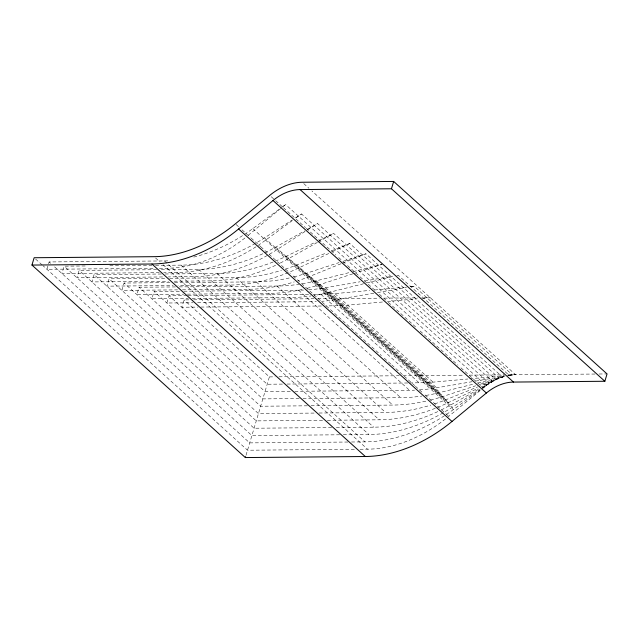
<?xml version="1.0" encoding="UTF-8"?>
<svg xmlns="http://www.w3.org/2000/svg" width="639" height="639" viewBox="0 0 639 639"><rect width="100%" height="100%" fill="white"/><g stroke="black" fill="none" stroke-linecap="round" stroke-linejoin="round"><path stroke-width="0.48" stroke-dasharray="3.19 2.4" d="M47.893 266.072L46.943 269.283L153.807 268.348M48.58 263.779L49.123 261.95L164.431 260.936A149.087 107.344 -47.9 0 0 169.75 260.768M85.147 265.984L64.116 266.167L61.927 273.5L159.223 272.645M156.659 269.706L79.108 270.385L76.92 277.717L163.792 276.951M161.34 274.011L94.093 274.602L91.904 281.935L168.528 281.264M164.702 278.324L109.085 278.812L106.897 286.152L173.185 285.569M169.942 282.63L124.07 283.029L121.889 290.362L177.506 289.874M175.453 286.927L139.062 287.246L136.874 294.579L183.665 294.172M179.343 291.24L154.055 291.464L151.866 298.796L188.257 298.477M187.091 295.522L169.039 295.681L166.859 303.014L193.05 302.782M188.84 299.859L184.032 299.899L181.843 307.231L197.994 307.087M246.023 455.264L269.386 376.898L184.032 299.899M248.164 235.384L280.417 208.705M360.013 449.241L367.513 449.177A124.238 89.452 -47.9 0 0 448.746 416.324L486.966 384.95L496.032 379.59L505.201 376.195M482.772 388.017L486.191 385.509L285.609 204.568L282.574 206.932L305.514 227.628M193.761 257.078A149.087 107.344 -47.9 0 0 252.804 228.618L281.503 207.571M282.19 207.068L285.609 204.568M292.263 220.623L265.608 240.168A149.087 107.344 -47.9 0 1 177.235 272.486L163.728 272.605M296.36 217.619L301.544 213.953L489.33 383.344L482.389 387.833M351.506 441.996L365.021 441.884A149.087 107.344 -47.9 0 0 453.394 409.567L480.041 390.022M155.557 265.361L181.164 265.137A157.362 113.303 -47.9 0 0 264.514 237.868L292.287 219.936M295.37 217.939L301.544 213.953M305.091 231.486L277.318 249.418A157.362 113.303 -47.9 0 1 193.968 276.687L168.361 276.911M307.407 229.984L317.567 223.562L492.549 381.403L482.086 387.29M343.343 434.76L368.943 434.536A157.362 113.303 -47.9 0 0 452.3 407.259L480.073 389.327M161.332 269.658L198.705 269.331A165.645 119.269 -47.9 0 0 275.721 247.101L304.491 230.919M307.758 229.082L317.567 223.562M317.295 242.469L288.524 258.651A165.645 119.269 -47.9 0 1 279.051 263.651M317.95 242.101L333.646 233.395L495.824 379.694L481.814 386.451M441.222 409.942A165.645 119.269 -47.9 0 0 450.703 404.95L479.466 388.76M165.181 273.979L217.06 273.524A173.928 125.236 -47.9 0 0 286.448 256.175L315.946 241.941M318.901 240.512L333.646 233.395M328.75 253.491L299.252 267.725A173.928 125.236 -47.9 0 1 229.864 285.074L177.985 285.521M332.44 251.71L349.773 243.475L499.147 378.224L479.258 386.26M327.36 420.27L379.239 419.815A173.928 125.236 -47.9 0 0 448.626 402.466L478.124 388.232M285.282 269.139A182.211 131.195 -47.9 0 0 296.736 264.921L326.569 252.86M331.537 250.847L349.773 243.475M341.026 263.739L309.54 276.471A182.211 131.195 -47.9 0 1 298.086 280.689M342.688 263.068L365.915 253.803L502.486 377.002L480.256 384.271M434.656 403.88A182.211 131.195 -47.9 0 0 446.102 399.671L477.597 386.93M293.852 276.887A190.494 137.161 -47.9 0 0 306.64 273.196L339.053 262.589M343.686 261.079L365.915 253.803M352.784 273.835L319.444 284.746A190.494 137.161 -47.9 0 1 306.656 288.437M353.71 273.532L381.85 264.442M430.422 400.086A190.494 137.161 -47.9 0 0 443.21 396.396L475.624 385.788M302.143 283.788A198.777 143.12 -47.9 0 0 316.249 280.848L349.158 272.613M353.271 271.591L382.066 264.386M363.599 283.756L329.053 292.39A198.777 143.12 -47.9 0 1 314.116 295.474M366.89 282.933L393.217 276.352M425.909 395.437A198.777 143.12 -47.9 0 0 440.015 392.49L472.924 384.263M477.86 383.025L505.01 376.243M396.947 275.465L398.185 275.233L509.147 375.333L515.649 374.734L311.896 190.933M507.909 375.564L509.147 375.333M308.597 289.794A207.06 149.087 -47.9 0 0 325.65 287.71L360.1 281.783M364.637 281.008L392.745 276.176M373.815 293.181L338.454 299.26A207.06 149.087 -47.9 0 1 321.401 301.344M377.441 292.558L406.46 287.566M419.559 389.886A207.06 149.087 -47.9 0 0 436.613 387.809L471.973 381.723M475.6 381.1L504.618 376.115M410.989 286.783L414.272 286.352L512.43 374.901L507.47 375.357M313.406 294.419L331.441 293.924L369.661 290.449M374.614 289.994L404.359 287.262M410.302 286.719L414.272 286.352M382.457 301.999L344.245 305.474L325.259 305.977M387.418 301.544L417.163 298.812M422.115 298.357L430.295 297.742L421.636 297.814M409.671 382.977L428.729 382.537L467.82 378.999M469.801 378.815L504.498 375.628M109.836 265.768L151.898 265.393M159.43 268.292L166.931 268.228A124.238 89.452 -47.9 0 0 245.871 237.245M169.67 278.284L236.214 277.701A182.211 131.195 -47.9 0 0 281.456 270.361M174.135 281.208L211.509 280.88A165.645 119.269 -47.9 0 0 276.647 264.818M174.535 282.59L256.183 281.871A190.494 137.161 -47.9 0 0 290.657 277.661M179.279 286.895L276.959 286.04A198.777 143.12 -47.9 0 0 298.844 284.307M182.474 289.834L249.018 289.251A182.211 131.195 -47.9 0 0 294.259 281.911M183.856 291.2L298.565 290.194A207.06 149.087 -47.9 0 0 303.557 290.074M187.331 294.14L268.987 293.421A190.494 137.161 -47.9 0 0 303.461 289.211M188.034 295.514L308.661 294.459M192.083 298.445L289.763 297.59A198.777 143.12 -47.9 0 0 310.818 295.977M193.649 299.811L313.893 298.756M317.743 298.725L379.31 298.189M384.119 298.141L417.786 297.846M197.563 302.742L311.369 301.744A207.06 149.087 -47.9 0 0 316.361 301.624M200.838 307.063L321.465 306.009M269.386 376.898L275.161 376.842M279.003 376.81L399.255 375.756M403.097 375.724L463.706 375.189M469.473 375.141L504.107 374.837M507.957 374.805L595.125 374.039M599.094 374.007L607.042 373.935M282.398 384.095L267.198 384.231L169.039 295.681M287.143 384.055L407.77 382.993M290.306 391.34L265.017 391.563L154.055 291.464M294.819 391.3L409.527 390.293A207.06 149.087 -47.9 0 0 414.519 390.173M299.22 398.576L262.829 398.896L139.062 287.246M303.046 398.544L400.725 397.682A198.777 143.12 -47.9 0 0 421.788 396.076M307.431 405.813L260.64 406.228L124.07 283.029M311.097 405.781L392.753 405.07A190.494 137.161 -47.9 0 0 426.429 401.036M314.076 413.074L258.46 413.561L109.085 278.812M319.045 413.026L385.589 412.443A182.211 131.195 -47.9 0 0 430.822 405.11M322.559 420.31L256.271 420.893L94.093 274.602M331.641 427.547L254.082 428.226L79.108 270.385M336.314 427.507L373.687 427.179A165.645 119.269 -47.9 0 0 438.019 411.484M339.684 434.792L251.902 435.558L64.116 266.167M347.904 442.028L249.713 442.891L53.564 265.952M354.389 449.289L247.525 450.223L43.029 265.752M303.741 183.577L308.933 188.257M271.248 196.716L274.954 200.063M275.697 200.726L282.366 206.74M306.257 228.299L335.866 255.001M338.678 257.541L345.483 263.683M347.568 265.56L376.571 291.727M379.422 294.299L386.196 300.41M388.32 302.319L417.283 328.446M420.174 331.058L457.995 365.173M460.927 367.824L483.156 387.873A49.698 35.784 -47.9 0 1 505.481 376.123M334.956 293.636L433.114 382.186M325.65 287.71L436.613 387.809M316.249 280.848L440.015 392.49M306.64 273.196L443.21 396.396M296.736 264.921L446.102 399.671M286.448 256.175L448.626 402.466M275.721 247.101L450.703 404.95M264.514 237.868L452.3 407.259M252.804 228.618L453.394 409.567M321.01 294.347L419.168 382.897M236.103 224.505L239.066 227.18M242.029 229.848L250.384 237.388M251.119 238.059L260.552 246.558M260.744 246.734L290.354 273.444M293.149 275.968L301.304 283.325M301.456 283.46L342.057 320.083M342.792 320.754L381.395 355.572M384.287 358.175L391.012 364.246M391.755 364.917L414.663 385.581M415.406 386.252L422.099 392.29M425.039 394.942L448.746 416.324M298.565 290.194L409.527 390.293M276.959 286.04L400.725 397.682M256.183 281.871L392.753 405.07M236.214 277.701L385.589 412.443M217.06 273.524L379.239 419.815M198.705 269.331L373.687 427.179M181.164 265.137L368.943 434.536M164.431 260.936L365.021 441.884M155.604 258.02L160.054 262.03M163.017 264.698L367.513 449.177M49.123 261.95L50.609 263.284M35.616 259.067L42.286 265.081M508.269 375.492A49.698 35.784 -47.9 0 1 515.649 374.734"/><path stroke-width="0.96" d="M31.95 265.065L34.139 257.733L154.127 256.678A124.238 89.452 -47.9 0 0 235.36 223.834L269.77 195.382A49.698 35.784 -47.9 0 1 302.263 182.243L393.656 181.444L607.042 373.935L604.861 381.267L513.46 382.066A41.415 29.817 -47.9 0 0 486.383 393.017L451.981 421.468A132.521 95.419 -47.9 0 1 365.332 456.51L245.336 457.556L31.95 265.065L151.938 264.011A132.521 95.419 -47.9 0 0 238.587 228.978L272.997 200.526A41.415 29.817 -47.9 0 1 300.074 189.575L391.467 188.777L604.861 381.267M245.336 457.556L245.616 456.645M391.467 188.777L393.656 181.444M300.074 189.575L513.46 382.066M272.997 200.526L486.383 393.017M238.587 228.978L451.981 421.468M151.938 264.011L365.332 456.51"/></g></svg>
